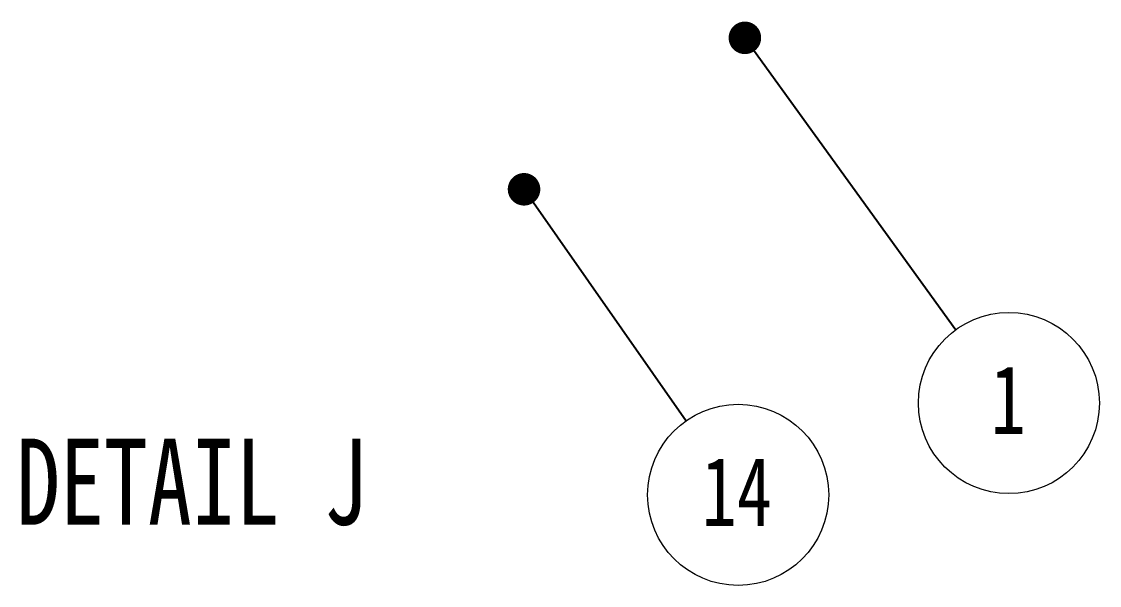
# Paper-space layout 'Sheet12' of a CAD drawing. Header units: millimetres. Extents: x 2 to 418, y -7 to 305.
# Drawn here: x 225.58 to 258.71, y 206.4 to 223.72 of the extents above; entities that cross this region are included whole.
import ezdxf

# ---------------------------------------------------------------- set-up
doc = ezdxf.new("R2010")
doc.units = ezdxf.units.MM
doc.styles.add('SLDTEXTSTYLE0', font='TXT', dxfattribs={"width": 0.75})
doc.dimstyles.new('SLDDIMSTYLE3', dxfattribs={"dimtxt": 0.18, "dimasz": 1, "dimexe": 0, "dimexo": 0.0625, "dimgap": 0, "dimtad": 0, "dimtih": 1, "dimtoh": 1, "dimdec": 0, "dimrnd": 1e-09, "dimzin": 0, "dimdsep": 46, "dimtxsty": 'Standard', "dimblk1": 'DOT', "dimblk2": 'DOT', "dimsah": 1, "dimcen": 0.09, "dimadec": 0, "dimazin": 0, "dimtfac": 1, "dimtdec": 0, "dimtofl": 0, "dimtmove": 0, "dimatfit": 3, "dimldrblk": 'DOT', "dimfxl": 1, "dimfrac": 2, "dimtolj": 1, "dimtzin": 0, "dimarcsym": 0})

# ---------------------------------------------------------------- blocks, each defined once
blk = doc.blocks.new('SW_NOTE_153')
at = {"color": 0, "linetype": 'Continuous', "lineweight": 0}
blk.add_circle((1.597, -2.278), 2.782, dxfattribs=at)
at = {"color": 0, "linetype": 'Continuous', "lineweight": 0, "insert": (1.554, -1.116), "char_height": 2.1167, "attachment_point": 2, "style": 'SLDTEXTSTYLE0'}
blk.add_mtext('14', dxfattribs=at)
blk = doc.blocks.new('_DOT')
at = {"color": 0, "linetype": 'ByBlock', "lineweight": -2}
blk.add_line((-0.5, 0), (-1, 0), dxfattribs=at)
at = {"color": 0, "linetype": 'ByBlock', "const_width": 0.5}
blk.add_lwpolyline([(-0.25, 0, 1), (0.25, 0, 1)], format="xyb", close=True, dxfattribs=at)
blk = doc.blocks.new('SW_NOTE_154')
at = {"color": 0, "linetype": 'Continuous', "lineweight": 0}
blk.add_circle((1.63, -2.254), 2.782, dxfattribs=at)
at = {"color": 0, "linetype": 'Continuous', "lineweight": 0, "insert": (1.609, -1.092), "char_height": 2.117, "attachment_point": 2, "style": 'SLDTEXTSTYLE0'}
blk.add_mtext('1', dxfattribs=at)

psp = doc.layouts.new('Sheet12')

# ---------------------------------------------------------------- block references
at = {"color": 7, "linetype": 'Continuous', "lineweight": 0}
for name, p in [('SW_NOTE_154', (254.2935, 214.2566)), ('SW_NOTE_153', (246.0053, 211.4596))]:
    psp.add_blockref(name, p, dxfattribs=at)

# ---------------------------------------------------------------- texts
at = {"color": 7, "linetype": 'Continuous', "lineweight": 0, "insert": (230.8098, 210.9093), "char_height": 2.64583, "attachment_point": 2, "style": 'SLDTEXTSTYLE0'}
psp.add_mtext('DETAIL J', dxfattribs=at)

# ---------------------------------------------------------------- leaders
at = {"color": 7, "linetype": 'Continuous', "lineweight": 0}
for points in [[(247.8085, 223.222), (254.2935, 214.2566)], [(241.021, 218.569), (246.0053, 211.4596)]]:
    psp.add_leader(points, dimstyle='SLDDIMSTYLE3', dxfattribs=at)

doc.saveas('drawing.dxf')
